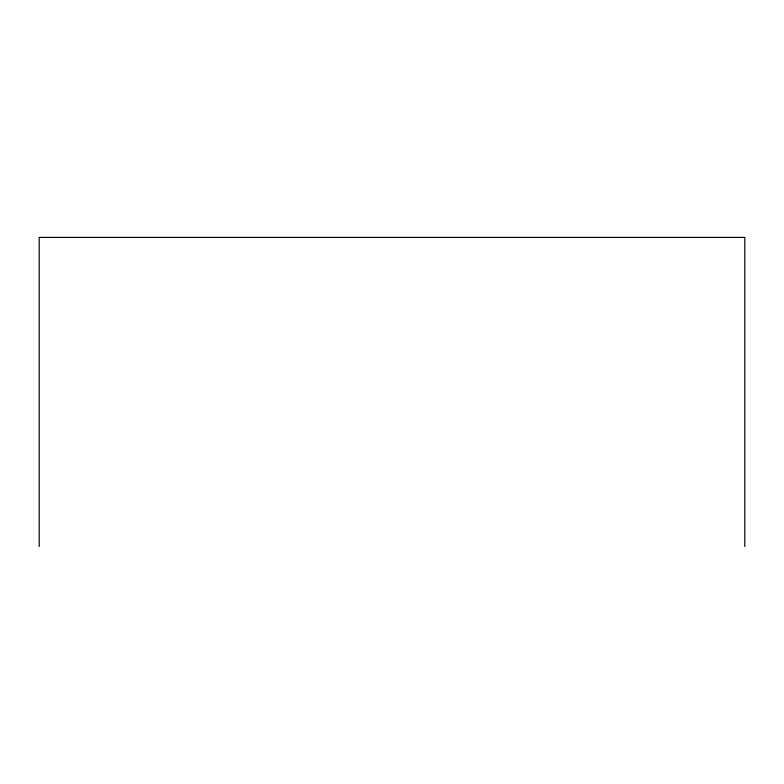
<?xml version="1.0" encoding="UTF-8"?>
<svg xmlns="http://www.w3.org/2000/svg" width="784" height="784" viewBox="0 0 784 784"><rect width="100%" height="100%" fill="white"/><g stroke="black" fill="none" stroke-linecap="round" stroke-linejoin="round"><path stroke-width="1.18" d="M744.8 546.585L744.8 237.415L39.2 237.415L39.2 546.585"/></g></svg>
